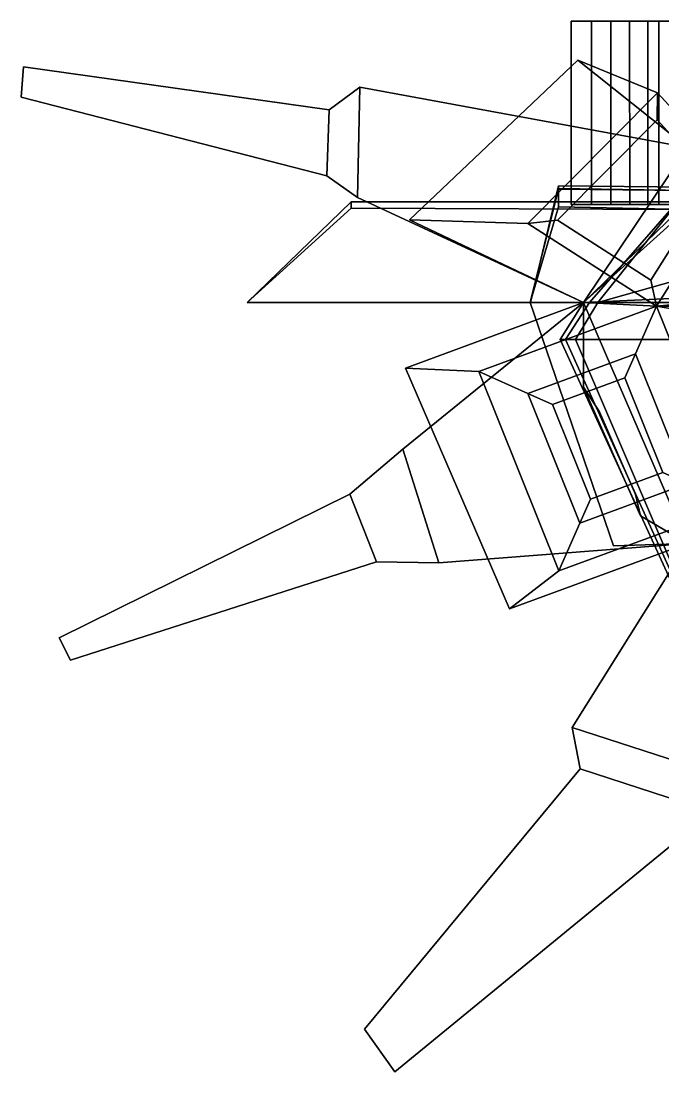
# Model space of a CAD drawing. Extents: x -9973 to 10440, y -7991 to 8327.
# Drawn here: x -9973 to -3117, y -7991 to 3226 of the extents above; entities that cross this region are included whole.
import ezdxf

# ---------------------------------------------------------------- set-up
doc = ezdxf.new("R2010")
doc.units = 0

msp = doc.modelspace()

# ---------------------------------------------------------------- linework, layer by layer
for points in [[(-3162.207764, 1266.325928, 4200), (-3162.207764, 3225.925781, 4200), (-4096.628906, 3225.925781, 852.628662), (-4096.628906, 1266.325928, 852.628662)], [(-3881.255859, 1266.325928, -2100), (-4096.628906, 1266.325928, 852.628662), (-4096.628906, 3225.925781, 852.628662), (-3881.255859, 3225.925781, -2100)], [(-4005.258545, 3225.925781, -400), (-4096.628906, 3225.925781, 852.628662), (-3116.828125, 3225.925781, 852.628662), (-3025.457764, 3225.925781, -400)], [(-2300.328125, 3225.925781, 7287.506836), (-2300.328125, 3225.925781, 7287.506836), (-4096.628906, 3225.925781, 852.628662)], [(-4096.628906, 3225.925781, 852.628662), (-3162.207764, 3225.925781, 4200), (-3162.207764, 3225.925781, 4200)], [(-3881.255859, 3225.925781, -2100), (-4096.628906, 3225.925781, 852.628662), (-4096.628906, 3225.925781, 852.628662)], [(-4096.628906, 3225.925781, 852.628662), (-4096.628906, 3225.925781, 852.628662), (-4005.258545, 3225.925781, -400)], [(-4096.628906, 3225.925781, 852.628662), (-3664.679199, 3225.925781, 2400), (-2920.487305, 3225.925781, 2400), (-3116.828125, 3225.925781, 852.628662)], [(-3895.844238, 3225.925781, -1900), (-4005.258545, 3225.925781, -400), (-3025.457764, 3225.925781, -400), (-2916.043457, 3225.925781, -1900)], [(-4005.258545, 3225.925781, -400), (-4005.258545, 3225.925781, -400), (-3895.844238, 3225.925781, -1900)], [(-3793.724365, 3225.925781, -3300), (-3895.844238, 3225.925781, -1900), (-2916.043457, 3225.925781, -1900), (-2813.923584, 3225.925781, -3300)], [(-3895.844238, 3225.925781, -1900), (-3895.844238, 3225.925781, -1900), (-3793.724365, 3225.925781, -3300)], [(-3673.176758, 3225.925781, -4952.630859), (-3673.176758, 1266.325928, -4952.630859), (-3881.255859, 1266.325928, -2100), (-3881.255859, 3225.925781, -2100)], [(-3673.176758, 3225.925781, -4952.630859), (-3881.255859, 3225.925781, -2100), (-3881.255859, 3225.925781, -2100)], [(-2813.923584, 3225.925781, -3300), (-2693.375977, 3225.925781, -4952.630859), (-3673.176758, 3225.925781, -4952.630859), (-3793.724365, 3225.925781, -3300)], [(-3793.724365, 3225.925781, -3300), (-3793.724365, 3225.925781, -3300), (-3673.176758, 3225.925781, -4952.630859)], [(-3472.775879, 1266.325928, -7700), (-3673.176758, 1266.325928, -4952.630859), (-3673.176758, 3225.925781, -4952.630859), (-3473.107422, 3225.925781, -7700)], [(-3582.340576, 3225.925781, -6200), (-3673.176758, 3225.925781, -4952.630859), (-2693.375977, 3225.925781, -4952.630859), (-2602.539795, 3225.925781, -6200)], [(-3473.107422, 3225.925781, -7700), (-3673.176758, 3225.925781, -4952.630859), (-3673.176758, 3225.925781, -4952.630859)], [(-3673.176758, 3225.925781, -4952.630859), (-3673.176758, 3225.925781, -4952.630859), (-3582.340576, 3225.925781, -6200)], [(-3664.679199, 3225.925781, 2400), (-3022.632568, 3225.925781, 4700), (-2628.648193, 3225.925781, 4700), (-2920.487305, 3225.925781, 2400)], [(-3582.340576, 3225.925781, -6200), (-2602.539795, 3225.925781, -6200), (-2500.588867, 3225.925781, -7600), (-3480.389648, 3225.925781, -7600)], [(-3582.340576, 3225.925781, -6200), (-3582.340576, 3225.925781, -6200), (-3480.389648, 3225.925781, -7600)], [(-2500.588867, 3225.925781, -7600), (-2300.328125, 3225.925781, -10350), (-3280.128906, 3225.925781, -10350), (-3480.389648, 3225.925781, -7600)], [(-3480.389648, 3225.925781, -7600), (-3480.389648, 3225.925781, -7600), (-3280.128906, 3225.925781, -10350)], [(-3473.107422, 3225.925781, -7700), (-3280.128906, 3225.925781, -10350), (-3280.128906, 1266.325928, -10341.066406), (-3472.775879, 1266.325928, -7700)], [(-3280.128906, 3225.925781, -10350), (-3473.107422, 3225.925781, -7700), (-3473.107422, 3225.925781, -7700)], [(-2300.328125, 1266.325928, -10341.066406), (-3280.128906, 1266.325928, -10341.066406), (-3280.128906, 3225.925781, -10350), (-2300.328125, 3225.925781, -10350)], [(-3162.207764, 1266.325928, 4200), (-2300.328125, 1266.325928, 7287.506836), (-2300.328125, 3225.925781, 7287.506836), (-3162.207764, 3225.925781, 4200)], [(-3162.207764, 3225.925781, 4200), (-2300.328125, 3225.925781, 7287.506836), (-2300.328125, 3225.925781, 7287.506836)], [(-5825.394531, 1102.488647, -20659.748047), (-4026.48291, 2806.905029, -20594.427734), (-3174.998779, 2459.651855, -22445.160156), (-4560.158691, 1065.182007, -22445.160156)], [(-5825.394531, 1102.488647, -20659.748047), (-5825.394531, 1102.488647, -17023.599609), (-4026.48291, 2806.905029, -17023.599609), (-4026.48291, 2806.905029, -20594.427734)], [(-4026.48291, 2806.905029, -17023.599609), (-5825.394531, 1102.488647, -17023.599609), (-3966.292969, 219.891846, -17023.599609), (-2855.853516, 1874.665039, -17023.599609)], [(-2330.246094, 1537.526123, -22445.160156), (-3174.998779, 2459.651855, -22445.160156), (-4026.48291, 2806.905029, -20594.427734), (-2855.853516, 1874.665039, -20594.427734)], [(-4026.48291, 2806.905029, -20594.427734), (-4026.48291, 2806.905029, -17023.599609), (-2855.853516, 1874.665039, -17023.599609), (-2855.853516, 1874.665039, -20594.427734)], [(-9972.703125, 2412.708984, -15869.103516), (-9946.351563, 2737.66333, -15869.103516), (-9946.351563, 2737.66333, -16081.324219), (-9972.703125, 2412.708984, -16081.324219)], [(-6680.351563, 2279.62793, -15791.15625), (-9946.351563, 2737.66333, -15869.103516), (-9972.703125, 2412.708984, -15869.103516), (-6706.701172, 1573.206299, -15791.15625)], [(-9972.703125, 2412.708984, -16081.324219), (-9946.351563, 2737.66333, -16081.324219), (-6680.351563, 2279.62793, -16296.444336), (-6706.701172, 1573.206299, -16296.444336)], [(-9946.351563, 2737.66333, -16081.324219), (-9946.351563, 2737.66333, -15869.103516), (-6680.351563, 2279.62793, -15791.15625), (-6680.351563, 2279.62793, -16296.444336)], [(-6353.751953, 2520.571777, -15360.977539), (-6680.351563, 2279.62793, -15791.15625), (-6706.701172, 1573.206299, -15791.15625), (-6380.101563, 1343.202637, -15360.977539)], [(-6706.701172, 1573.206299, -16296.444336), (-6680.351563, 2279.62793, -16296.444336), (-6353.751953, 2520.571777, -16726.621094), (-6380.101563, 1343.202637, -16726.621094)], [(-6680.351563, 2279.62793, -16296.444336), (-6680.351563, 2279.62793, -15791.15625), (-6353.751953, 2520.571777, -15360.977539), (-6353.751953, 2520.571777, -16726.621094)], [(-2855.853516, 1874.665039, -15064), (-6353.751953, 2520.571777, -15360.977539), (-6380.101563, 1343.202637, -15360.977539), (-3966.292969, 219.891846, -15064)], [(-6380.101563, 1343.202637, -16726.621094), (-6353.751953, 2520.571777, -16726.621094), (-2855.853516, 1874.665039, -17023.599609), (-3966.292969, 219.891846, -17023.599609)], [(-6353.751953, 2520.571777, -16726.621094), (-6353.751953, 2520.571777, -15360.977539), (-2855.853516, 1874.665039, -15064), (-2855.853516, 1874.665039, -17023.599609)], [(-6706.701172, 1573.206299, -15791.15625), (-9972.703125, 2412.708984, -15869.103516), (-9972.703125, 2412.708984, -16081.324219), (-6706.701172, 1573.206299, -16296.444336)], [(-3174.998779, 2459.651855, -24445.160156), (-4560.158691, 1065.182007, -24445.160156), (-4560.158691, 1065.182007, -22445.160156), (-3174.998779, 2459.651855, -22445.160156)], [(-4243.768066, 1099.904175, -24845.160156), (-4560.158691, 1065.182007, -24445.160156), (-3174.998779, 2459.651855, -24445.160156), (-3180.853271, 2169.963135, -24845.160156)], [(-2330.246094, 1537.526123, -24445.160156), (-2580.948975, 1515.112183, -24845.160156), (-3180.853271, 2169.963135, -24845.160156), (-3174.998779, 2459.651855, -24445.160156)], [(-2330.246094, 1537.526123, -22445.160156), (-2330.246094, 1537.526123, -24445.160156), (-3174.998779, 2459.651855, -24445.160156), (-3174.998779, 2459.651855, -22445.160156)], [(-3246.854492, 460.726563, -22945.160156), (-4243.768066, 1099.904175, -22945.160156), (-3180.853271, 2169.963135, -22945.160156), (-2580.948975, 1515.112183, -22945.160156)], [(-3180.853271, 2169.963135, -22945.160156), (-4243.768066, 1099.904175, -22945.160156), (-4243.768066, 1099.904175, -24845.160156), (-3180.853271, 2169.963135, -24845.160156)], [(-2580.948975, 1515.112183, -24845.160156), (-2580.948975, 1515.112183, -22945.160156), (-3180.853271, 2169.963135, -22945.160156), (-3180.853271, 2169.963135, -24845.160156)], [(-2855.853516, 1874.665039, -11200.303711), (-2855.853516, 1874.665039, -15064), (-3966.292969, 219.891846, -15064), (-3966.292969, 219.891846, -11202.263672)], [(-3966.292969, 219.891846, -11202.263672), (-2564.089844, 286.525879, -11200.250977), (-1842.304688, 790.002319, -11198.299805), (-2855.853516, 1874.665039, -11200.303711)], [(-6380.101563, 1343.202637, -15360.977539), (-6706.701172, 1573.206299, -15791.15625), (-6706.701172, 1573.206299, -16296.444336), (-6380.101563, 1343.202637, -16726.621094)], [(-4534.052734, 220.545044, 15745.265625), (-4531.71875, 220.545044, 18967.720703), (-4231.439453, 1465.691406, 18967.720703), (-4232.462891, 1430.053467, 16006.544922)], [(-2827.625, 1452.710205, 18967.720703), (-4231.439453, 1465.691406, 18967.720703), (-4531.71875, 220.545044, 18967.720703), (-3902.017578, 219.891846, 18967.720703)], [(-4232.462891, 1430.053467, 16006.544922), (-4231.439453, 1465.691406, 18967.720703), (-2827.625, 1452.710205, 18967.720703), (-2863.768066, 1415.710693, 16000)], [(-3902.017578, 219.891846, 18967.720703), (-3812.064453, 219.891846, 23477.371094), (-2794.162109, 1494.538818, 22478.064453), (-2827.625, 1452.710205, 18967.720703)], [(-3812.064453, 219.891846, 23477.371094), (-2286.359375, 653.149719, 24010.189453), (-2103.761719, 889.382813, 23838.076172), (-2794.162109, 1494.538818, 22478.064453)], [(-2330.246094, 1537.526123, -24445.160156), (-3185.283203, 183.671875, -24445.160156), (-3246.854492, 460.726563, -24845.160156), (-2580.948975, 1515.112183, -24845.160156)], [(-3246.854492, 460.726563, -24845.160156), (-3246.854492, 460.726563, -22945.160156), (-2580.948975, 1515.112183, -22945.160156), (-2580.948975, 1515.112183, -24845.160156)], [(-1612.259766, 1497.210693, -25123.279297), (-2200.955078, 278.741821, -25123.279297), (-3185.283203, 183.671875, -22445.160156), (-2330.246094, 1537.526123, -22445.160156)], [(-3185.283203, 183.671875, -22445.160156), (-3185.283203, 183.671875, -24445.160156), (-2330.246094, 1537.526123, -24445.160156), (-2330.246094, 1537.526123, -22445.160156)], [(-4232.462891, 1430.053467, 16006.544922), (-4232.462891, 1439.634766, 12435.719727), (-4534.052734, 220.545044, 12435.719727), (-4534.052734, 220.545044, 15745.265625)], [(-4534.052734, 220.545044, 12435.719727), (-4232.462891, 1439.634766, 12435.719727), (-4232.462891, 1241.257813, 9104.400391), (-4534.052734, 220.545044, 8777.799805)], [(-2863.768066, 1415.710693, 12400), (-4232.462891, 1439.634766, 12435.719727), (-4232.462891, 1430.053467, 16006.544922), (-2863.768066, 1415.710693, 16000)], [(-4232.462891, 1241.257813, 9104.400391), (-4232.462891, 1439.634766, 12435.719727), (-2863.768066, 1415.710693, 12400), (-2863.768066, 1215.710693, 9100)], [(-6448.453125, 1228.55835, 9104.400391), (-6448.453125, 1294.68042, 7961.299805), (-7558.892578, 219.891846, 7961.299805), (-7558.892578, 219.891846, 8777.799805)], [(-3966.292969, 219.891846, 7950), (-7558.892578, 219.891846, 7961.299805), (-6448.453125, 1294.68042, 7961.299805), (-2855.853516, 1294.68042, 7950)], [(-6448.453125, 1294.68042, 7961.299805), (-6448.453125, 1228.55835, 9104.400391), (-2863.768066, 1215.710693, 9100), (-2855.853516, 1294.68042, 7950)], [(-3966.292969, 219.891846, -15064), (-6380.101563, 1343.202637, -15360.977539), (-6380.101563, 1343.202637, -16726.621094), (-3966.292969, 219.891846, -17023.599609)], [(-4534.052734, 220.545044, 8777.799805), (-4232.462891, 1241.257813, 9104.400391), (-2863.768066, 1215.710693, 9100), (-3966.292969, 219.891846, 8777.799805)], [(-2901.455078, 1266.325928, -2100), (-3116.828125, 1266.325928, 852.628662), (-4096.628906, 1266.325928, 852.628662), (-3881.255859, 1266.325928, -2100)], [(-4096.628906, 1266.325928, 852.628662), (-2300.328125, 1266.325928, 7287.506836), (-2300.328125, 1266.325928, 7287.506836)], [(-3162.207764, 1266.325928, 4200), (-3162.207764, 1266.325928, 4200), (-4096.628906, 1266.325928, 852.628662)], [(-4096.628906, 1266.325928, 852.628662), (-3116.828125, 1266.325928, 852.628662), (-2920.487305, 1266.325928, 2400), (-3664.679199, 1266.325928, 2400)], [(-1842.304688, 638.783813, 7950), (-2564.089844, 286.525879, 7950), (-3966.292969, 219.891846, 7950), (-2855.853516, 1294.68042, 7950)], [(-3673.176758, 1266.325928, -4952.630859), (-2693.375977, 1266.325928, -4952.630859), (-2901.455078, 1266.325928, -2100), (-3881.255859, 1266.325928, -2100)], [(-2492.975098, 1266.325928, -7700), (-2693.375977, 1266.325928, -4952.630859), (-3673.176758, 1266.325928, -4952.630859), (-3472.775879, 1266.325928, -7700)], [(-2920.487305, 1266.325928, 2400), (-2628.648193, 1266.325928, 4700), (-3022.632568, 1266.325928, 4700), (-3664.679199, 1266.325928, 2400)], [(-2492.975098, 1266.325928, -7700), (-3472.775879, 1266.325928, -7700), (-3280.128906, 1266.325928, -10341.066406), (-2300.328125, 1266.325928, -10341.066406)], [(-2300.328125, 1266.325928, 7287.506836), (-2300.328125, 1266.325928, 7287.506836), (-3162.207764, 1266.325928, 4200)], [(-6448.453125, 1228.55835, 9104.400391), (-7558.892578, 219.891846, 8777.799805), (-3966.292969, 219.891846, 8777.799805), (-2863.768066, 1215.710693, 9100)], [(-5825.394531, 1102.488647, -20659.748047), (-4560.158691, 1065.182007, -22445.160156), (-3185.283203, 183.671875, -22445.160156), (-3966.292969, 219.891846, -20659.748047)], [(-3966.292969, 219.891846, -17023.599609), (-5825.394531, 1102.488647, -17023.599609), (-5825.394531, 1102.488647, -20659.748047), (-3966.292969, 219.891846, -20659.748047)], [(-3246.854492, 460.726563, -24845.160156), (-3185.283203, 183.671875, -24445.160156), (-4560.158691, 1065.182007, -24445.160156), (-4243.768066, 1099.904175, -24845.160156)], [(-4560.158691, 1065.182007, -24445.160156), (-3185.283203, 183.671875, -24445.160156), (-3185.283203, 183.671875, -22445.160156), (-4560.158691, 1065.182007, -22445.160156)], [(-4243.768066, 1099.904175, -22945.160156), (-3246.854492, 460.726563, -22945.160156), (-3246.854492, 460.726563, -24845.160156), (-4243.768066, 1099.904175, -24845.160156)], [(-2732.470703, 219.891846, 24758.216797), (-1627.807129, 660.232727, 24548.902344), (-2286.359375, 653.149719, 24010.189453), (-3812.064453, 219.891846, 23477.371094)], [(-3966.292969, 219.891846, 4200), (-3966.292969, 219.891846, 7950), (-2564.089844, 286.525879, 7950), (-2564.089844, 286.525879, 4200)], [(-3966.292969, 219.891846, 939.399902), (-3966.292969, 219.891846, 4200), (-2564.089844, 286.525879, 4200), (-2564.089844, 286.525879, 958.68335)], [(-2564.089844, 286.525879, 958.68335), (-2564.089844, 286.525879, -2600), (-3966.292969, 219.891846, -2600), (-3966.292969, 219.891846, 939.399902)], [(-3966.292969, 219.891846, -11202.263672), (-3966.292969, 219.891846, -8100), (-2564.089844, 286.525879, -8100), (-2564.089844, 286.525879, -11200.250977)], [(-3966.292969, 219.891846, -5400), (-3966.292969, 219.891846, -2600), (-2564.089844, 286.525879, -2600), (-2564.089844, 286.525879, -5400)], [(-3966.292969, 219.891846, -5400), (-2564.089844, 286.525879, -5400), (-2564.089844, 286.525879, -8100), (-3966.292969, 219.891846, -8100)], [(-2200.955078, 278.741821, -25123.279297), (-1576.582031, 278.741821, -25123.279297), (-2278.423828, 183.671875, -22445.160156), (-3185.283203, 183.671875, -22445.160156)], [(-3966.292969, 219.891846, 8777.799805), (-7558.892578, 219.891846, 8777.799805), (-7558.892578, 219.891846, 7961.299805), (-3966.292969, 219.891846, 7950)], [(-3966.292969, 219.891846, -15064), (-5896.917969, -1345.055176, -15804.858398), (-5510.777344, -2557.193359, -15804.858398), (-2855.853516, -2349.361328, -15064)], [(-5510.777344, -2557.193359, -16388.035156), (-5896.917969, -1345.055176, -16388.035156), (-3966.292969, 219.891846, -17023.599609), (-2855.853516, -2349.361328, -17023.599609)], [(-5896.917969, -1345.055176, -16388.035156), (-5896.917969, -1345.055176, -15804.858398), (-3966.292969, 219.891846, -15064), (-3966.292969, 219.891846, -17023.599609)], [(-3185.283203, 183.671875, -22445.160156), (-5085.283203, -516.328125, -22445.160156), (-5866.292969, -480.108154, -20659.748047), (-3966.292969, 219.891846, -20659.748047)], [(-5866.292969, -480.108154, -20659.748047), (-5866.292969, -480.108154, -17023.599609), (-3966.292969, 219.891846, -17023.599609), (-3966.292969, 219.891846, -20659.748047)], [(-5866.292969, -480.108154, -17023.599609), (-4755.853516, -3049.361328, -17023.599609), (-2855.853516, -2349.361328, -17023.599609), (-3966.292969, 219.891846, -17023.599609)], [(-3411.526611, -325.964233, -24445.160156), (-4560.53125, -749.281799, -24445.160156), (-5085.283203, -516.328125, -22445.160156), (-3185.283203, 183.671875, -22445.160156)], [(-4534.052734, 220.545044, 15745.265625), (-4534.052734, 220.545044, 12435.719727), (-3644.583984, -2374.400879, 12435.719727), (-3644.583984, -2374.400879, 12936.506836)], [(-3644.583984, -2374.400879, 8777.799805), (-3644.583984, -2374.400879, 12435.719727), (-4534.052734, 220.545044, 12435.719727), (-4534.052734, 220.545044, 8777.799805)], [(-3966.292969, 219.891846, 15745.265625), (-4534.052734, 220.545044, 15745.265625), (-3644.583984, -2374.400879, 12936.506836), (-2855.853516, -2349.361328, 12936.506836)], [(-3644.583984, -2374.400879, 8777.799805), (-4534.052734, 220.545044, 8777.799805), (-3966.292969, 219.891846, 8777.799805), (-2855.853516, -2349.361328, 8777.799805)], [(-3902.017578, 219.891846, 18967.720703), (-4531.71875, 220.545044, 18967.720703), (-4534.052734, 220.545044, 15745.265625), (-3966.292969, 219.891846, 15745.265625)], [(-3037.443359, -2741.28125, 13457.978516), (-4214.509766, -172.028198, 16266.738281), (-3966.292969, 219.891846, 15745.265625), (-2855.853516, -2349.361328, 12936.506836)], [(-3902.017578, 219.891846, 18967.720703), (-3966.292969, 219.891846, 15745.265625), (-4214.509766, -172.028198, 16266.738281), (-4157.927734, -172.028198, 18967.720703)], [(-4157.927734, -172.028198, 18967.720703), (-4051.027344, -172.028198, 24070.757813), (-3812.064453, 219.891846, 23477.371094), (-3902.017578, 219.891846, 18967.720703)], [(-4051.027344, -172.028198, 24070.757813), (-2906.658203, -172.028198, 25492.498047), (-2732.470703, 219.891846, 24758.216797), (-3812.064453, 219.891846, 23477.371094)], [(-2855.853516, -2349.361328, 8777.799805), (-3966.292969, 219.891846, 8777.799805), (-3966.292969, 219.891846, 7950), (-2855.853516, -2349.361328, 7961.299805)], [(-2855.853516, -2349.361328, -11275.44043), (-3355.853516, -2056.834717, -10566.652344), (-3966.292969, -682.788757, -10566.652344), (-3966.292969, 219.891846, -11202.263672)], [(-3966.292969, -682.788757, -172.116455), (-3355.853516, -2056.834717, -172.116455), (-2855.853516, -2349.361328, 939.399902), (-3966.292969, 219.891846, 939.399902)], [(-2855.853516, -2349.361328, 4200), (-2855.853516, -2349.361328, 7961.299805), (-3966.292969, 219.891846, 7950), (-3966.292969, 219.891846, 4200)], [(-2855.853516, -2349.361328, 939.399902), (-2855.853516, -2349.361328, 4200), (-3966.292969, 219.891846, 4200), (-3966.292969, 219.891846, 939.399902)], [(-3966.292969, 219.891846, 939.399902), (-3966.292969, 219.891846, -2600), (-3966.292969, -682.788757, -2600), (-3966.292969, -682.788757, -172.116455)], [(-3966.292969, 219.891846, -8100), (-3966.292969, 219.891846, -11202.263672), (-3966.292969, -682.788757, -10566.652344), (-3966.292969, -682.788757, -8100)], [(-3966.292969, -682.788757, -5400), (-3966.292969, -682.788757, -2600), (-3966.292969, 219.891846, -2600), (-3966.292969, 219.891846, -5400)], [(-3966.292969, -682.788757, -8100), (-3966.292969, -682.788757, -5400), (-3966.292969, 219.891846, -5400), (-3966.292969, 219.891846, -8100)], [(-3966.292969, 219.891846, -13150), (-3966.292969, 219.891846, -15064), (-2855.853516, -2349.361328, -15064), (-2855.853516, -2349.361328, -13150)], [(-3966.292969, 219.891846, -11202.263672), (-3966.292969, 219.891846, -13150), (-2855.853516, -2349.361328, -13150), (-2855.853516, -2349.361328, -11275.44043)], [(-3966.292969, 219.891846, -11202.263672), (-3966.292969, 219.891846, -11202.263672), (-3966.292969, 219.891846, -15064)], [(-3966.292969, 219.891846, -15064), (-3966.292969, 219.891846, -13150), (-3966.292969, 219.891846, -13150)], [(-3966.292969, 219.891846, -13150), (-3966.292969, 219.891846, -11202.263672), (-3966.292969, 219.891846, -11202.263672)], [(-3185.283203, 183.671875, -22445.160156), (-2330.246094, -1943.375366, -22445.160156), (-2854.998047, -1710.421753, -24445.160156), (-3411.526611, -325.964233, -24445.160156)], [(-2211.324219, 16.180847, -25123.279297), (-1624.595703, -1605.905396, -25123.279297), (-2330.246094, -1943.375366, -22445.160156), (-3185.283203, 183.671875, -22445.160156)], [(-2278.423828, 183.671875, -22445.160156), (-1589.037109, 16.180847, -25123.279297), (-2211.324219, 16.180847, -25123.279297), (-3185.283203, 183.671875, -22445.160156)], [(-4214.509766, -172.028198, 16266.738281), (-3037.443359, -2741.28125, 13457.978516), (-3003.423828, -2713.436035, 18967.720703), (-4157.927734, -172.028198, 18967.720703)], [(-4051.027344, -172.028198, 24070.757813), (-4157.927734, -172.028198, 18967.720703), (-3003.423828, -2713.436035, 18967.720703), (-2972.050781, -2687.755127, 24049.107422)], [(-2514.302734, -2313.072266, 25319.292969), (-2906.658203, -172.028198, 25492.498047), (-4051.027344, -172.028198, 24070.757813), (-2972.050781, -2687.755127, 24049.107422)], [(-3524.648193, -580.782288, -24745.160156), (-4298.155273, -865.758606, -24745.160156), (-4560.53125, -749.281799, -24445.160156), (-3411.526611, -325.964233, -24445.160156)], [(-3411.526611, -325.964233, -24445.160156), (-2854.998047, -1710.421753, -24445.160156), (-3117.374023, -1593.944946, -24745.160156), (-3524.648193, -580.782288, -24745.160156)], [(-4755.853516, -3049.361328, -20659.748047), (-5866.292969, -480.108154, -20659.748047), (-5085.283203, -516.328125, -22445.160156), (-4230.246094, -2643.375488, -22445.160156)], [(-4755.853516, -3049.361328, -20659.748047), (-4755.853516, -3049.361328, -17023.599609), (-5866.292969, -480.108154, -17023.599609), (-5866.292969, -480.108154, -20659.748047)], [(-4004.002686, -2133.739258, -24445.160156), (-4230.246094, -2643.375488, -22445.160156), (-5085.283203, -516.328125, -22445.160156), (-4560.53125, -749.281799, -24445.160156)], [(-3117.374023, -1593.944946, -23045.160156), (-3890.881104, -1878.921265, -23045.160156), (-4298.155273, -865.758606, -23045.160156), (-3524.648193, -580.782288, -23045.160156)], [(-4298.155273, -865.758606, -23045.160156), (-4298.155273, -865.758606, -24745.160156), (-3524.648193, -580.782288, -24745.160156), (-3524.648193, -580.782288, -23045.160156)], [(-3524.648193, -580.782288, -24745.160156), (-3117.374023, -1593.944946, -24745.160156), (-3117.374023, -1593.944946, -23045.160156), (-3524.648193, -580.782288, -23045.160156)], [(-3890.881104, -1878.921265, -24745.160156), (-4004.002686, -2133.739258, -24445.160156), (-4560.53125, -749.281799, -24445.160156), (-4298.155273, -865.758606, -24745.160156)], [(-3411.666748, -1829.354614, -498.716431), (-3355.853516, -2056.834717, -172.116455), (-3966.292969, -682.788757, -172.116455), (-3794.12085, -945.773376, -498.716431)], [(-3966.292969, -682.788757, -10566.652344), (-3355.853516, -2056.834717, -10566.652344), (-3411.666748, -1829.354614, -10240.051758), (-3794.12085, -945.773376, -10240.051758)], [(-3966.292969, -682.788757, -172.116455), (-3966.292969, -682.788757, -2600), (-3794.12085, -945.773376, -2600), (-3794.12085, -945.773376, -498.716431)], [(-3966.292969, -682.788757, -8100), (-3966.292969, -682.788757, -10566.652344), (-3794.12085, -945.773376, -10240.051758), (-3794.12085, -945.773376, -8100)], [(-3794.12085, -945.773376, -5400), (-3794.12085, -945.773376, -2600), (-3966.292969, -682.788757, -2600), (-3966.292969, -682.788757, -5400)], [(-3794.12085, -945.773376, -8100), (-3794.12085, -945.773376, -5400), (-3966.292969, -682.788757, -5400), (-3966.292969, -682.788757, -8100)], [(-3890.881104, -1878.921265, -23045.160156), (-3890.881104, -1878.921265, -24745.160156), (-4298.155273, -865.758606, -24745.160156), (-4298.155273, -865.758606, -23045.160156)], [(-3411.666748, -1829.354614, -2600), (-3411.666748, -1829.354614, -498.716431), (-3794.12085, -945.773376, -498.716431), (-3794.12085, -945.773376, -2600)], [(-3794.12085, -945.773376, -8100), (-3794.12085, -945.773376, -10240.051758), (-3411.666748, -1829.354614, -10240.051758), (-3411.666748, -1829.354614, -8100)], [(-3411.666748, -1829.354614, -5400), (-3411.666748, -1829.354614, -2600), (-3794.12085, -945.773376, -2600), (-3794.12085, -945.773376, -5400)], [(-3411.666748, -1829.354614, -8100), (-3411.666748, -1829.354614, -5400), (-3794.12085, -945.773376, -5400), (-3794.12085, -945.773376, -8100)], [(-5896.917969, -1345.055176, -15804.858398), (-6461.474609, -1823.63269, -16076.235352), (-6177.689453, -2545.002441, -16076.235352), (-5510.777344, -2557.193359, -15804.858398)], [(-6177.689453, -2545.002441, -16276.382813), (-6461.474609, -1823.63269, -16276.382813), (-5896.917969, -1345.055176, -16388.035156), (-5510.777344, -2557.193359, -16388.035156)], [(-6461.474609, -1823.63269, -16276.382813), (-6461.474609, -1823.63269, -16076.235352), (-5896.917969, -1345.055176, -15804.858398), (-5896.917969, -1345.055176, -16388.035156)], [(-2854.998047, -1710.421753, -24445.160156), (-4004.002686, -2133.739258, -24445.160156), (-3890.881104, -1878.921265, -24745.160156), (-3117.374023, -1593.944946, -24745.160156)], [(-3117.374023, -1593.944946, -24745.160156), (-3890.881104, -1878.921265, -24745.160156), (-3890.881104, -1878.921265, -23045.160156), (-3117.374023, -1593.944946, -23045.160156)], [(-2330.246094, -1943.375366, -22445.160156), (-4230.246094, -2643.375488, -22445.160156), (-4004.002686, -2133.739258, -24445.160156), (-2854.998047, -1710.421753, -24445.160156)], [(-6461.474609, -1823.63269, -16076.235352), (-9564.175781, -3358.272217, -16084.087891), (-9443.6875, -3596.323975, -16084.087891), (-6177.689453, -2545.002441, -16076.235352)], [(-9443.6875, -3596.323975, -16272.225586), (-9564.175781, -3358.272217, -16272.225586), (-6461.474609, -1823.63269, -16276.382813), (-6177.689453, -2545.002441, -16276.382813)], [(-9564.175781, -3358.272217, -16272.225586), (-9564.175781, -3358.272217, -16084.087891), (-6461.474609, -1823.63269, -16076.235352), (-6461.474609, -1823.63269, -16276.382813)], [(-3355.853516, -2056.834717, -2600), (-3355.853516, -2056.834717, -172.116455), (-3411.666748, -1829.354614, -498.716431), (-3411.666748, -1829.354614, -2600)], [(-3355.853516, -2056.834717, -10566.652344), (-3355.853516, -2056.834717, -8100), (-3411.666748, -1829.354614, -8100), (-3411.666748, -1829.354614, -10240.051758)], [(-3355.853516, -2056.834717, -5400), (-3355.853516, -2056.834717, -2600), (-3411.666748, -1829.354614, -2600), (-3411.666748, -1829.354614, -5400)], [(-3355.853516, -2056.834717, -8100), (-3355.853516, -2056.834717, -5400), (-3411.666748, -1829.354614, -5400), (-3411.666748, -1829.354614, -8100)], [(-2855.853516, -2349.361328, -20659.748047), (-4755.853516, -3049.361328, -20659.748047), (-4230.246094, -2643.375488, -22445.160156), (-2330.246094, -1943.375366, -22445.160156)], [(-2855.853516, -2349.361328, -2600), (-2855.853516, -2349.361328, 939.399902), (-3355.853516, -2056.834717, -172.116455), (-3355.853516, -2056.834717, -2600)], [(-2855.853516, -2349.361328, -11275.44043), (-2855.853516, -2349.361328, -8100), (-3355.853516, -2056.834717, -8100), (-3355.853516, -2056.834717, -10566.652344)], [(-2855.853516, -2349.361328, -5400), (-2855.853516, -2349.361328, -2600), (-3355.853516, -2056.834717, -2600), (-3355.853516, -2056.834717, -5400)], [(-2855.853516, -2349.361328, -5400), (-3355.853516, -2056.834717, -5400), (-3355.853516, -2056.834717, -8100), (-2855.853516, -2349.361328, -8100)], [(-2855.853516, -2349.361328, -15064), (-5510.777344, -2557.193359, -15804.858398), (-5510.777344, -2557.193359, -16388.035156), (-2855.853516, -2349.361328, -17023.599609)], [(-2855.853516, -2349.361328, -17023.599609), (-4755.853516, -3049.361328, -17023.599609), (-4755.853516, -3049.361328, -20659.748047), (-2855.853516, -2349.361328, -20659.748047)], [(-2855.853516, -2349.361328, -15064), (-4085.240234, -4313.263672, -15553.900391), (-2055.791016, -4973.581543, -15553.900391), (105.320313, -3312.831543, -15064)], [(-2055.791016, -4973.581543, -16533.699219), (-4085.240234, -4313.263672, -16533.699219), (-2855.853516, -2349.361328, -17023.599609), (105.320313, -3312.831543, -17023.599609)], [(-4085.240234, -4313.263672, -16533.699219), (-4085.240234, -4313.263672, -15553.900391), (-2855.853516, -2349.361328, -15064), (-2855.853516, -2349.361328, -17023.599609)], [(-2855.853516, -2349.361328, 12936.506836), (-3644.583984, -2374.400879, 12936.506836), (-3644.583984, -2374.400879, 12435.719727), (-2855.853516, -2349.361328, 12435.719727)], [(-2855.853516, -2349.361328, 12435.719727), (-3644.583984, -2374.400879, 12435.719727), (-3644.583984, -2374.400879, 8777.799805), (-2855.853516, -2349.361328, 8777.799805)], [(-6177.689453, -2545.002441, -16076.235352), (-9443.6875, -3596.323975, -16084.087891), (-9443.6875, -3596.323975, -16272.225586), (-6177.689453, -2545.002441, -16276.382813)], [(-5510.777344, -2557.193359, -15804.858398), (-6177.689453, -2545.002441, -16076.235352), (-6177.689453, -2545.002441, -16276.382813), (-5510.777344, -2557.193359, -16388.035156)], [(-9443.6875, -3596.323975, -16084.087891), (-9564.175781, -3358.272217, -16084.087891), (-9564.175781, -3358.272217, -16272.225586), (-9443.6875, -3596.323975, -16272.225586)], [(-4085.240234, -4313.263672, -15553.900391), (-4000.216797, -4756.94043, -15880.5), (-2591.914063, -5215.15625, -15880.5), (-2055.791016, -4973.581543, -15553.900391)], [(-2591.914063, -5215.15625, -16207.099609), (-4000.216797, -4756.94043, -16207.099609), (-4085.240234, -4313.263672, -16533.699219), (-2055.791016, -4973.581543, -16533.699219)], [(-4000.216797, -4756.94043, -16207.099609), (-4000.216797, -4756.94043, -15880.5), (-4085.240234, -4313.263672, -15553.900391), (-4085.240234, -4313.263672, -16533.699219)], [(-2591.914063, -5215.15625, -15880.5), (-4000.216797, -4756.94043, -15880.5), (-6305.910156, -7533.040039, -15949.085938), (-5982.001953, -7991.255859, -15949.085938)], [(-6305.910156, -7533.040039, -16138.514648), (-4000.216797, -4756.94043, -16207.099609), (-2591.914063, -5215.15625, -16207.099609), (-5982.001953, -7991.255859, -16138.514648)], [(-6305.910156, -7533.040039, -15949.085938), (-4000.216797, -4756.94043, -15880.5), (-4000.216797, -4756.94043, -16207.099609), (-6305.910156, -7533.040039, -16138.514648)], [(-2591.914063, -5215.15625, -16207.099609), (-2591.914063, -5215.15625, -15880.5), (-5982.001953, -7991.255859, -15949.085938), (-5982.001953, -7991.255859, -16138.514648)], [(-5982.001953, -7991.255859, -16138.514648), (-5982.001953, -7991.255859, -15949.085938), (-6305.910156, -7533.040039, -15949.085938), (-6305.910156, -7533.040039, -16138.514648)]]:
    msp.add_3dface(points)

doc.saveas('drawing.dxf')
